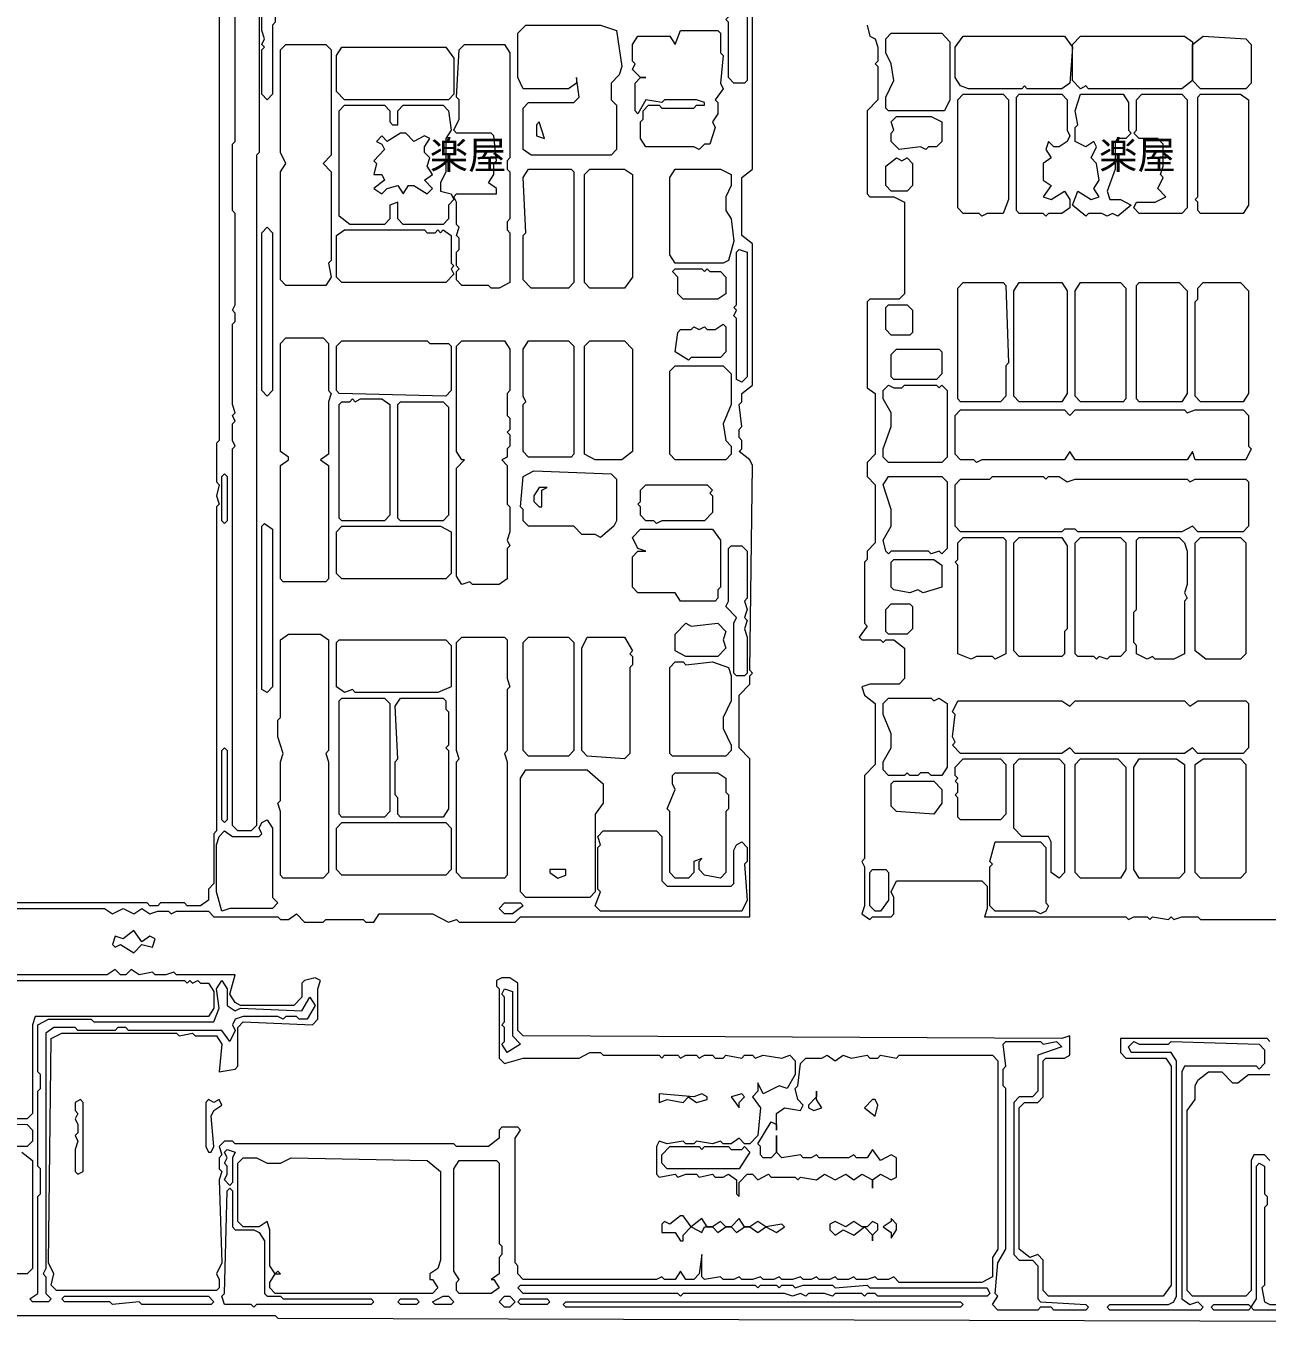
# Model space of a CAD drawing. Header units: millimetres. Extents: x -943 to 53669, y -4146 to 35616.
# Drawn here: x 18281 to 35950, y -188 to 18254 of the extents above; entities that cross this region are included whole.
import ezdxf

# ---------------------------------------------------------------- set-up
doc = ezdxf.new("R2010")
doc.units = ezdxf.units.MM
doc.layers.add('EDITABLE_ROOM_LABELS', color=7, linetype='Continuous', lineweight=18, true_color=0x50555f)
doc.layers.add('RASTER_CONTOURS', color=7, linetype='Continuous', lineweight=18, true_color=0x50555f)
doc.styles.add('JAPANESE', font='msgothic.ttc')

msp = doc.modelspace()

# ---------------------------------------------------------------- linework, layer by layer
at = {"layer": 'RASTER_CONTOURS'}
for points in [[(21033, 28518), (21033, 12351), (20995, 12312), (20995, 11760), (21033, 11720), (20995, 11563), (21033, 11444), (20995, 11405), (20995, 6792), (20957, 6752), (20957, 6042), (20881, 5963), (20881, 5806), (20767, 5727), (20577, 5727), (20539, 5766), (20198, 5766), (20160, 5727), (20046, 5727), (20008, 5766), (16212, 5766)], [(21602, 18463), (21602, 16452), (21564, 16413), (21564, 6870), (21488, 6792), (21298, 6792), (21222, 6870), (21222, 12233), (21260, 12272), (21222, 12351), (21222, 12588), (21260, 12627), (21222, 12706), (21260, 12746), (21222, 12864), (21222, 14007), (21260, 14047), (21260, 14165), (21222, 14205), (21260, 14283), (21260, 15585), (21222, 15624), (21222, 16570), (21260, 16610), (21260, 28282)], [(16326, 5687), (19400, 5687), (19514, 5609), (19666, 5687), (19818, 5609), (19932, 5687), (20046, 5609), (20160, 5648), (20311, 5648), (20349, 5609), (20425, 5648), (20881, 5648), (20957, 5569), (21868, 5569), (21906, 5530), (22020, 5530), (22133, 5609), (22247, 5490), (22513, 5490), (22551, 5530), (23082, 5530), (23120, 5490), (23234, 5490), (23310, 5609), (24069, 5609), (24297, 5490), (24411, 5530), (24449, 5490), (25246, 5490), (25322, 5569), (28586, 5569), (28586, 7817), (28435, 7974), (28435, 8724), (28586, 8881), (28586, 9000), (28624, 9039), (28586, 9079), (28624, 11996), (28586, 12075), (28435, 12194), (28473, 12233), (28473, 12351), (28435, 12391), (28435, 12509), (28473, 12549), (28435, 12864), (28473, 12903), (28473, 13022), (28624, 13140), (28624, 15151), (28473, 15269), (28473, 16097), (28624, 16216), (28624, 20435)], [(30257, 18266), (30295, 18108), (30370, 18069), (30408, 17951), (30408, 17753), (30370, 17714), (30408, 17675), (30408, 17201), (30257, 17044), (30257, 15861), (30295, 15821), (30636, 15821), (30788, 15742), (30788, 14441), (30712, 14362), (30295, 14362), (30257, 14323), (30257, 13101), (30370, 13022), (30370, 12154), (30257, 12036), (30257, 11839), (30370, 11720), (30370, 10892), (30257, 10774), (30257, 10656), (30219, 10616), (30219, 9749), (30257, 9709), (30143, 9552), (30181, 9512), (30446, 9512), (30484, 9473), (30522, 9512), (30636, 9512), (30788, 9394), (30788, 8960), (30712, 8881), (30295, 8881), (30181, 8842), (30219, 8724), (30370, 8605), (30370, 7738), (30219, 7580), (30219, 6397), (30181, 6358), (30219, 6279), (30219, 5727), (30181, 5609), (30295, 5530), (30333, 5569), (30598, 5569), (30636, 5609), (30636, 5845), (30598, 5924), (30674, 6082), (31889, 6082), (31965, 6003), (31965, 5687), (31927, 5569), (33939, 5569), (33977, 5530), (34052, 5569), (34242, 5569), (34280, 5530), (34318, 5569), (34546, 5530), (34584, 5569), (34622, 5530), (34736, 5569), (34964, 5569), (35001, 5530), (40543, 5530)], [(35988, 3795), (35950, 3834), (33863, 3834), (33863, 3637), (33939, 3558), (34508, 3558), (34584, 3440), (34584, 325), (34470, 167), (32838, 167), (32762, 246), (32762, 680), (32686, 759), (32572, 719), (32420, 837), (32420, 2848), (32496, 2927), (32686, 2927), (32762, 3006), (32762, 3519), (32800, 3558), (33066, 3558), (33141, 3598), (33141, 3874), (33028, 3834), (25360, 3874), (25284, 3952), (25284, 4623), (25170, 4702), (25056, 4702), (24980, 4662), (24980, 4583), (25018, 4544), (25018, 3558), (25094, 3479), (25360, 3558), (26157, 3558), (26309, 3637), (26461, 3637), (26499, 3598), (27296, 3598), (27334, 3558), (27372, 3598), (27562, 3598), (27599, 3558), (27675, 3598), (27827, 3598), (27865, 3558), (27941, 3598), (28055, 3598), (28093, 3558), (28207, 3558), (28245, 3598), (28473, 3558), (28511, 3598), (28624, 3598), (28662, 3558), (28776, 3598), (29042, 3558), (29156, 3598), (29232, 3519), (29232, 3322), (29118, 3124), (29004, 3164), (28776, 3046), (28700, 3203), (28700, 3085), (28624, 3006), (28738, 2848), (28700, 2454), (28586, 2336), (28511, 2336), (28435, 2415), (28321, 2336), (28207, 2336), (28169, 2375), (28055, 2336), (27827, 2375), (27789, 2336), (27675, 2336), (27637, 2375), (27410, 2336), (27296, 2375), (27258, 2296), (27258, 1902), (27296, 1863), (27524, 1902), (27562, 1863), (27675, 1902), (27827, 1902), (27865, 1863), (28055, 1902), (28093, 1863), (28207, 1863), (28283, 1902), (28397, 1823), (28397, 1626), (28435, 1587), (28435, 1784), (28548, 1902), (28624, 1902), (28700, 1823), (28852, 1902), (28890, 1863), (29232, 1863), (29270, 1823), (29308, 1863), (29535, 1823), (29649, 1902), (29801, 1823), (29953, 1902), (30067, 1823), (30181, 1902), (30333, 1823), (30333, 1705), (30333, 1823), (30446, 1902), (30598, 1823), (30674, 1863), (30674, 2139), (30598, 2178), (30446, 2099), (30333, 2257), (30257, 2139), (30105, 2139), (30067, 2178), (29991, 2139), (29573, 2139), (29535, 2178), (29459, 2139), (29346, 2139), (29308, 2178), (29042, 2139), (28966, 2218), (28966, 2454), (28966, 2218), (28890, 2139), (28776, 2139), (28738, 2178), (28738, 2296), (28700, 2336), (28890, 2651), (28966, 2612), (28966, 2533), (28966, 2770), (29080, 2848), (29308, 2809), (29346, 2888), (29270, 2967), (29232, 3124), (29270, 3164), (29308, 3479), (29384, 3558), (29611, 3558), (29687, 3598), (29801, 3519), (29915, 3598), (30029, 3558), (30257, 3598), (30295, 3558), (30408, 3558), (30446, 3598), (30674, 3558), (30712, 3598), (32041, 3598), (32117, 3519), (32117, 837), (32041, 719), (32041, 443), (31889, 364), (30712, 364), (30636, 443), (30560, 404), (30408, 404), (30370, 443), (30257, 404), (30105, 404), (30067, 443), (29991, 404), (29839, 404), (29801, 443), (29725, 404), (29573, 404), (29535, 443), (29459, 404), (29346, 404), (29308, 443), (29194, 404), (29042, 404), (29004, 443), (28928, 404), (28776, 404), (28738, 443), (28624, 404), (28473, 404), (28435, 443), (28359, 404), (28207, 404), (28169, 443), (27941, 404), (27903, 443), (27903, 759), (27865, 483), (27789, 404), (27675, 404), (27599, 522), (27524, 404), (27372, 404), (27334, 443), (27258, 404), (25360, 404), (25284, 483), (25284, 601), (25246, 640), (25246, 2415), (25322, 2533), (25284, 2572), (25056, 2572), (25018, 2533), (25018, 2415), (24866, 2296), (24411, 2296), (24373, 2336), (21260, 2336), (21222, 2375), (21109, 2375), (21033, 2296), (21071, 2178), (21033, 2139), (21033, 1981), (21071, 1941), (21033, 1823), (21071, 640), (20995, 483), (21033, 404), (21033, 285), (20995, 246), (18717, 246), (18641, 325), (18679, 483), (18603, 640), (18641, 3834), (18793, 3913), (20425, 3913), (20463, 3874), (20653, 3913), (20691, 3874), (20995, 3874), (21071, 3755), (21033, 3361), (21260, 3400), (21298, 3440), (21298, 3992), (21374, 4071), (22361, 4031), (22437, 4110), (22437, 4544), (22475, 4662), (22399, 4702), (22247, 4662), (22209, 4623), (22209, 4426), (22095, 4307), (21336, 4307), (21260, 4347), (21184, 4465), (21260, 4741), (20425, 4741), (20387, 4781), (20273, 4741), (20122, 4741), (20084, 4781), (19894, 4741), (19780, 4820), (19704, 4741), (19628, 4741), (19552, 4820), (19438, 4741), (17502, 4741)], [(35988, 2099), (35912, 2178), (35761, 2178), (35723, 2099), (35723, 246), (35647, 167), (34888, 167), (34812, 246), (34812, 2809), (34926, 2967), (34926, 3164), (34964, 3243), (35115, 3361), (35305, 3361), (35457, 3203), (35533, 3203), (35685, 3322), (35988, 3322)], [(16781, 2651), (18300, 2612), (18376, 2533), (18376, 2375), (18300, 2296), (17730, 2296)], [(18224, 2218), (18376, 2099), (18376, 561), (18300, 483), (13858, 483)], [(17427, -109), (21830, -109), (21868, -148), (36634, -188)]]:
    msp.add_lwpolyline(points, dxfattribs=at)
for points in [[(21716, 19528), (21792, 19449), (21792, 18463), (21830, 18424), (21830, 18305), (21792, 18266), (21792, 17280), (21716, 17201), (21640, 17280), (21640, 17911), (21678, 17951), (21640, 17990), (21678, 18069), (21640, 18187), (21640, 18384), (21678, 18424), (21640, 18503), (21678, 18581), (21640, 18621), (21640, 18936), (21678, 18976), (21678, 19488)], [(28359, 19291), (28511, 19291), (28548, 19252), (28548, 17477), (28511, 17438), (28359, 17438), (28283, 17517), (28283, 18305), (28245, 18345), (28283, 18384), (28283, 19134)], [(25398, 18266), (26461, 18266), (26688, 18187), (26764, 17675), (26726, 17556), (26613, 17438), (26613, 17201), (26688, 17123), (26688, 16492), (26613, 16413), (25474, 16413), (25360, 16492), (25360, 17083), (25436, 17162), (26081, 17162), (26157, 17241), (26119, 17517), (26119, 17438), (26005, 17359), (25360, 17359), (25284, 17517), (25284, 18148)], [(26992, 18108), (27448, 18108), (27524, 17990), (27599, 18187), (28131, 18187), (28169, 18148), (28169, 17872), (28207, 17832), (28169, 17438), (28207, 17359), (28093, 17201), (28131, 17162), (28131, 17004), (28055, 16886), (28093, 16807), (28017, 16570), (27941, 16570), (27865, 16492), (27789, 16531), (27106, 16531), (27030, 16649), (27030, 16886), (27068, 16925), (27068, 17044), (27144, 17123), (27296, 17123), (27334, 17083), (27789, 17083), (27827, 17123), (27941, 17123), (27941, 17162), (27827, 17201), (27372, 17201), (27334, 17162), (27106, 17201), (26992, 17004), (26954, 17044), (26954, 17438), (27030, 17517), (27106, 17517), (27030, 17517), (26916, 17635), (26954, 17714), (26916, 17753), (26916, 17990)], [(30598, 18148), (31319, 18148), (31433, 18029), (31433, 17201), (31357, 17044), (30560, 17044), (30522, 17083), (30522, 17241), (30636, 17477), (30598, 17714), (30522, 17872), (30522, 18069)], [(31509, 17951), (31623, 18108), (33066, 18108), (33179, 17951), (33141, 17438), (33028, 17359), (32534, 17359), (32496, 17399), (32458, 17359), (31699, 17359), (31585, 17399), (31509, 17517)], [(33179, 17990), (33293, 18108), (34774, 18108), (34888, 18029), (34888, 17477), (34736, 17359), (33407, 17359), (33369, 17399), (33293, 17359), (33179, 17477)], [(34888, 17990), (35039, 18108), (35647, 18069), (35723, 17990), (35723, 17438), (35647, 17359), (35001, 17359), (34888, 17477)], [(21982, 17990), (22551, 17990), (22627, 17911), (22627, 16413), (22513, 16294), (22627, 16176), (22627, 14914), (22589, 14875), (22627, 14678), (22551, 14559), (21982, 14559), (21906, 14638), (21906, 16176), (21982, 16294), (21906, 16452), (21906, 17911)], [(22703, 17832), (22779, 17951), (24259, 17951), (24373, 17793), (24373, 17280), (24297, 17201), (22817, 17201), (22703, 17320)], [(24525, 17990), (25094, 17990), (25170, 17872), (25170, 16373), (25132, 16334), (25132, 16216), (25170, 16176), (25170, 15506), (25132, 15466), (25132, 15348), (25170, 15309), (25170, 14599), (25018, 14520), (24904, 14520), (24866, 14559), (24487, 14559), (24411, 14638), (24411, 14757), (24449, 14796), (24411, 14836), (24411, 15033), (24449, 15072), (24449, 15230), (24411, 15269), (24449, 15388), (24411, 15427), (24411, 15742), (24373, 15821), (24411, 15861), (24980, 15861), (24980, 15940), (24866, 16018), (24942, 16137), (24942, 16294), (24980, 16334), (24942, 16689), (24904, 16728), (24411, 16728), (24373, 16768), (24449, 16925), (24449, 17201), (24411, 17241), (24449, 17911)], [(31623, 17280), (32193, 17280), (32268, 17201), (32268, 15782), (32193, 15585), (31965, 15585), (31889, 15545), (31851, 15585), (31623, 15585), (31547, 15664), (31547, 17201)], [(32420, 17280), (33028, 17280), (33104, 17201), (33104, 16768), (33141, 16689), (33104, 16610), (32990, 16531), (32914, 16531), (32838, 16610), (32800, 16492), (32876, 16373), (32762, 16294), (32762, 16058), (32876, 15979), (32762, 15821), (32876, 15782), (33066, 15900), (33141, 15782), (33141, 15664), (33028, 15585), (32838, 15585), (32800, 15545), (32762, 15585), (32420, 15585), (32382, 15624), (32382, 17241)], [(33293, 17280), (33901, 17280), (33977, 17162), (33977, 16768), (34015, 16728), (33939, 16649), (33825, 16649), (33787, 16610), (33787, 16216), (33673, 15900), (33711, 15782), (33863, 15782), (34015, 15703), (33825, 15545), (33749, 15585), (33673, 15545), (33597, 15585), (33407, 15585), (33369, 15545), (33179, 15703), (33255, 15900), (33445, 15782), (33559, 15821), (33483, 15940), (33559, 16058), (33521, 16294), (33445, 16373), (33521, 16531), (33483, 16610), (33369, 16531), (33217, 16610), (33217, 16807), (33255, 16847), (33217, 17044)], [(34166, 17280), (34736, 17280), (34812, 17201), (34812, 15664), (34736, 15585), (34128, 15585), (34052, 15664), (34090, 15742), (34356, 15742), (34508, 15821), (34394, 15940), (34470, 16097), (34432, 16137), (34470, 16255), (34470, 16570), (34394, 16649), (34128, 16649), (34052, 16728), (34090, 16768), (34090, 17201)], [(35001, 17280), (35571, 17280), (35685, 17201), (35685, 15703), (35609, 15585), (35001, 15585), (34964, 15624), (34964, 15742), (34926, 15782), (34964, 15821), (34964, 17241)], [(22817, 17123), (23386, 17123), (23462, 17044), (23462, 16886), (23500, 16847), (23576, 16847), (23576, 17044), (23652, 17123), (24221, 17123), (24297, 17044), (24335, 16768), (24259, 16649), (24259, 16176), (24183, 16018), (24183, 15900), (24335, 15861), (24373, 15782), (24297, 15703), (24297, 15506), (24221, 15427), (23652, 15427), (23576, 15506), (23576, 15742), (23462, 15703), (23462, 15506), (23386, 15427), (22893, 15427), (22741, 15545), (22741, 17044)], [(25588, 16886), (25550, 16847), (25550, 16689), (25664, 16649)], [(30598, 16886), (30674, 16965), (31168, 16965), (31319, 16886), (31319, 16610), (31244, 16531), (31130, 16531), (31092, 16492), (31016, 16531), (30712, 16492), (30598, 16610), (30598, 16728), (30636, 16768)], [(23348, 16689), (23272, 16610), (23348, 16570), (23386, 16492), (23234, 16334), (23272, 16294), (23234, 16137), (23348, 16137), (23386, 16058), (23234, 15940), (23348, 15861), (23424, 15940), (23576, 15979), (23652, 15861), (23728, 15979), (23804, 15979), (23993, 15861), (24069, 15940), (23955, 16058), (24069, 16137), (23993, 16255), (24031, 16373), (23955, 16452), (23955, 16531), (24031, 16649), (23955, 16689), (23804, 16610), (23690, 16728), (23614, 16728), (23424, 16610)], [(30674, 16373), (30750, 16334), (30826, 16373), (30902, 16294), (30902, 15979), (30826, 15900), (30598, 15900), (30522, 15979), (30522, 16255)], [(25436, 16216), (26043, 16216), (26081, 16176), (26081, 14599), (26005, 14520), (25474, 14520), (25360, 14638), (25360, 15269), (25398, 15309), (25360, 16097)], [(26309, 16216), (26802, 16216), (26916, 16137), (26916, 14678), (26802, 14520), (26309, 14520), (26233, 14599), (26233, 16137)], [(27524, 16216), (28169, 16216), (28321, 16137), (28321, 15979), (28245, 15821), (28245, 15624), (28321, 15506), (28359, 15190), (28283, 14914), (28207, 14875), (27524, 14875), (27448, 14993), (27448, 16097)], [(21716, 15388), (21792, 15309), (21792, 13061), (21716, 12982), (21640, 13061), (21640, 15309)], [(22703, 15269), (22817, 15348), (23955, 15348), (23993, 15309), (24107, 15309), (24145, 15348), (24183, 15309), (24221, 15348), (24335, 15269), (24335, 14875), (24373, 14836), (24335, 14796), (24373, 14717), (24259, 14599), (22779, 14599), (22703, 14678)], [(28435, 15072), (28548, 15033), (28548, 13258), (28473, 13179), (28397, 13219), (28397, 14086), (28359, 14126), (28397, 14205), (28359, 14244), (28397, 14283), (28397, 15033)], [(27486, 14757), (27524, 14796), (27903, 14796), (27941, 14757), (27979, 14796), (28017, 14757), (28169, 14757), (28245, 14678), (28245, 14441), (28131, 14362), (27637, 14362), (27562, 14441), (27562, 14678)], [(31623, 14599), (32193, 14599), (32230, 14559), (32268, 13455), (32230, 13416), (32230, 12982), (32155, 12903), (31585, 12903), (31547, 12943), (31547, 14520)], [(32420, 14599), (33028, 14599), (33104, 14481), (33104, 13022), (33028, 12903), (32420, 12903), (32344, 12982), (32344, 14481)], [(33293, 14599), (33863, 14599), (33939, 14520), (33939, 12943), (33901, 12903), (33293, 12903), (33217, 12982), (33217, 14481)], [(34128, 14599), (34698, 14599), (34812, 14481), (34812, 13022), (34736, 12903), (34128, 12903), (34090, 12943), (34090, 14559)], [(35039, 14599), (35571, 14599), (35685, 14481), (35685, 13022), (35609, 12903), (35001, 12903), (34926, 12982), (34926, 14323), (34964, 14362), (34964, 14520)], [(30522, 14244), (30560, 14283), (30826, 14283), (30902, 14205), (30902, 13889), (30864, 13850), (30598, 13850), (30522, 13929)], [(28245, 13968), (28245, 13613), (28169, 13534), (27751, 13534), (27713, 13495), (27524, 13613), (27562, 13889), (27599, 13929), (27751, 13929), (27789, 13968), (27865, 13929), (27941, 13968), (27979, 13929), (28093, 13929), (28207, 14007)], [(21982, 13810), (22513, 13810), (22589, 13731), (22589, 13061), (22627, 13022), (22589, 12903), (22589, 12154), (22475, 12075), (22589, 11996), (22589, 10380), (22551, 10340), (21944, 10340), (21906, 10380), (21906, 11996), (22020, 12075), (22020, 12115), (21906, 12194), (21906, 13731)], [(22703, 13692), (22779, 13771), (23993, 13771), (24031, 13731), (24297, 13731), (24335, 13692), (24335, 13061), (24259, 12982), (22741, 13022), (22703, 13061)], [(24487, 13771), (25094, 13771), (25170, 13653), (25170, 13061), (25132, 13022), (25132, 12706), (25170, 12667), (25170, 12509), (25132, 12470), (25170, 12430), (25170, 12272), (25132, 12233), (25132, 12115), (25056, 12075), (25132, 11996), (25132, 11444), (25170, 11405), (25170, 11050), (25132, 10932), (25170, 10853), (25132, 10814), (25132, 10380), (25018, 10301), (24639, 10301), (24601, 10340), (24487, 10301), (24411, 10419), (24411, 11957), (24525, 12075), (24487, 12075), (24411, 12194), (24411, 13692)], [(25436, 13771), (26005, 13771), (26081, 13692), (26081, 12154), (26043, 12115), (25436, 12115), (25360, 12194), (25360, 12864), (25398, 12903), (25360, 12982), (25360, 13653)], [(26309, 13771), (26802, 13771), (26916, 13653), (26916, 12194), (26764, 12075), (26385, 12075), (26233, 12154), (26233, 13692)], [(30598, 13574), (30674, 13653), (31282, 13653), (31319, 13613), (31319, 13298), (31244, 13219), (30636, 13219), (30598, 13258)], [(27524, 13416), (28207, 13416), (28321, 13298), (28321, 12864), (28207, 12588), (28245, 12351), (28321, 12272), (28321, 12154), (28245, 12075), (27524, 12075), (27448, 12154), (27448, 13337)], [(30560, 13140), (30636, 13101), (30750, 13101), (30788, 13140), (31244, 13140), (31282, 13101), (31319, 13140), (31395, 13061), (31395, 12115), (31319, 12036), (30560, 12036), (30484, 12115), (30484, 12233), (30598, 12549), (30598, 12746), (30484, 12943), (30484, 13061)], [(22779, 12903), (22893, 12903), (22931, 12943), (22969, 12903), (23044, 12943), (23348, 12943), (23462, 12864), (23462, 11287), (23386, 11208), (22779, 11208), (22741, 11247), (22741, 12864)], [(23614, 12903), (24221, 12903), (24297, 12825), (24297, 11287), (24221, 11208), (23614, 11208), (23576, 11247), (23576, 12864)], [(31509, 12706), (31585, 12785), (33066, 12785), (33141, 12706), (33217, 12785), (34774, 12785), (34812, 12746), (34926, 12785), (35609, 12785), (35685, 12706), (35685, 12272), (35723, 12233), (35647, 12075), (34926, 12075), (34888, 12194), (34812, 12075), (33217, 12075), (33141, 12194), (33066, 12075), (31889, 12075), (31813, 12036), (31775, 12075), (31585, 12075), (31509, 12154)], [(21109, 11878), (21147, 11839), (21147, 11208), (21109, 11168), (21071, 11208), (21071, 11839)], [(25360, 11839), (25512, 11918), (26613, 11878), (26688, 11799), (26688, 11208), (26651, 11129), (26461, 10971), (26385, 11011), (26195, 11011), (26081, 11129), (25436, 11129), (25360, 11208), (25360, 11366), (25322, 11405)], [(30560, 11839), (31319, 11839), (31395, 11760), (31395, 10814), (31319, 10735), (31282, 10774), (31168, 10735), (31130, 10774), (30598, 10774), (30560, 10735), (30522, 10774), (30484, 10932), (30598, 11129), (30598, 11366), (30484, 11720)], [(31509, 11720), (31585, 11799), (32003, 11799), (32041, 11839), (32762, 11839), (32800, 11799), (32838, 11839), (32990, 11839), (33104, 11760), (33217, 11799), (34812, 11799), (34850, 11760), (34926, 11799), (35647, 11799), (35685, 11760), (35685, 11129), (35609, 11050), (34964, 11050), (34888, 11129), (34736, 11050), (33255, 11050), (33217, 11090), (33066, 11090), (33028, 11050), (31585, 11050), (31509, 11129)], [(25702, 11681), (25588, 11681), (25512, 11563), (25512, 11484), (25588, 11405), (25626, 11405), (25626, 11642)], [(26992, 11444), (27030, 11484), (27030, 11642), (27106, 11720), (27979, 11720), (28055, 11642), (28017, 11602), (28055, 11563), (28055, 11326), (27941, 11208), (27334, 11208), (27258, 11168), (27220, 11208), (27106, 11208), (27030, 11287), (27030, 11405)], [(21678, 11168), (21792, 11090), (21792, 8842), (21716, 8763), (21640, 8803), (21640, 11129)], [(22703, 11050), (22779, 11129), (24183, 11129), (24335, 11050), (24335, 10459), (24259, 10380), (22779, 10380), (22703, 10459)], [(26916, 10971), (27030, 11090), (28055, 11090), (28169, 10932), (28169, 10261), (28131, 10222), (28131, 10104), (28093, 10064), (27599, 10064), (27524, 10183), (26992, 10183), (26916, 10261), (26916, 10695), (26992, 10774), (27106, 10774), (26992, 10814)], [(31623, 10971), (32193, 10971), (32230, 10932), (32230, 9315), (32079, 9236), (32041, 9276), (31813, 9276), (31737, 9236), (31547, 9315), (31547, 10577), (31509, 10616), (31547, 10656), (31547, 10892)], [(32420, 10971), (33028, 10971), (33104, 10853), (33104, 9670), (33066, 9631), (33066, 9315), (33028, 9276), (32420, 9276), (32344, 9355), (32344, 10892)], [(33293, 10971), (33863, 10971), (33939, 10892), (33939, 9355), (33863, 9276), (33711, 9276), (33673, 9236), (33559, 9276), (33521, 9236), (33483, 9276), (33255, 9276), (33217, 9315), (33217, 10892)], [(34128, 10971), (34698, 10971), (34774, 10892), (34812, 10774), (34812, 10301), (34774, 10183), (34812, 10104), (34774, 10064), (34774, 9315), (34622, 9236), (34356, 9236), (34318, 9276), (34242, 9236), (34090, 9315), (34090, 9433), (34052, 9473), (34052, 9907), (34090, 9946), (34090, 10932)], [(35001, 10971), (35571, 10971), (35647, 10892), (35647, 9315), (35571, 9236), (35077, 9236), (34926, 9355), (34926, 10892)], [(28321, 10853), (28473, 10853), (28548, 10774), (28548, 10104), (28511, 10064), (28548, 9946), (28511, 9828), (28548, 9788), (28511, 9670), (28548, 9552), (28548, 9039), (28511, 9000), (28397, 9000), (28359, 9039), (28359, 9749), (28397, 9828), (28245, 9985), (28283, 10064), (28283, 10814)], [(30598, 10616), (30636, 10656), (31206, 10656), (31319, 10577), (31319, 10261), (31054, 10183), (30978, 10222), (30864, 10183), (30636, 10222), (30598, 10261)], [(30598, 10025), (30864, 10025), (30902, 9985), (30902, 9670), (30826, 9591), (30560, 9591), (30522, 9631), (30522, 9946)], [(22020, 9591), (22475, 9591), (22589, 9512), (22589, 7935), (22551, 7896), (22589, 7777), (22589, 6200), (22513, 6121), (21944, 6121), (21906, 6161), (21906, 7068), (21868, 7186), (21906, 7225), (21906, 7777), (21944, 7896), (21868, 8132), (21868, 8369), (21906, 8408), (21906, 9512)], [(27524, 9591), (27675, 9749), (27751, 9709), (28131, 9749), (28245, 9631), (28207, 9512), (28245, 9394), (28131, 9276), (27675, 9276), (27524, 9355)], [(22703, 9473), (22741, 9512), (24259, 9512), (24335, 9433), (24335, 8842), (24145, 8763), (22969, 8763), (22931, 8803), (22817, 8763), (22703, 8842)], [(24487, 9552), (25094, 9552), (25132, 9512), (25132, 8960), (25170, 8842), (25132, 8803), (25132, 7935), (25094, 7896), (25132, 7777), (25132, 6161), (25094, 6121), (24487, 6121), (24411, 6200), (24411, 7777), (24449, 7817), (24411, 7935), (24411, 9473)], [(25436, 9552), (26005, 9552), (26081, 9473), (26081, 7935), (26005, 7856), (25436, 7856), (25360, 7935), (25360, 9473)], [(26271, 9552), (26802, 9552), (26916, 9355), (26878, 9315), (26916, 9276), (26916, 9157), (26878, 9118), (26878, 7896), (26802, 7817), (26271, 7856), (26195, 7935), (26195, 9394)], [(27524, 9197), (27637, 9197), (27675, 9157), (28055, 9197), (28283, 9118), (28321, 9000), (28321, 8645), (28207, 8408), (28207, 8250), (28321, 8014), (28321, 7935), (28245, 7856), (27486, 7856), (27448, 7896), (27448, 9118)], [(22779, 8684), (23386, 8684), (23462, 8605), (23462, 7068), (23386, 6989), (22779, 6989), (22741, 7028), (22741, 8645)], [(23614, 8684), (24221, 8684), (24259, 8645), (24259, 8527), (24297, 8487), (24297, 8014), (24259, 7974), (24297, 7935), (24297, 7107), (24221, 6989), (23614, 6989), (23576, 7028), (23576, 7265), (23538, 7304), (23538, 7777), (23576, 7817), (23538, 8566)], [(30560, 8684), (31168, 8684), (31206, 8645), (31282, 8684), (31395, 8605), (31395, 7698), (31319, 7580), (31168, 7580), (31130, 7620), (31016, 7620), (30978, 7580), (30864, 7580), (30826, 7620), (30788, 7580), (30560, 7580), (30484, 7659), (30484, 7777), (30598, 7974), (30598, 8172), (30484, 8448), (30484, 8605)], [(31471, 8487), (31547, 8645), (33028, 8645), (33141, 8566), (33217, 8645), (34774, 8645), (34850, 8566), (34964, 8645), (35647, 8645), (35685, 8605), (35685, 7974), (35609, 7896), (34964, 7896), (34888, 7974), (34774, 7896), (33217, 7896), (33141, 7974), (33028, 7896), (31585, 7896), (31471, 8014), (31509, 8053), (31471, 8132), (31509, 8448)], [(21109, 7974), (21147, 7935), (21147, 6949), (21109, 6910), (21071, 6949), (21071, 7935)], [(31623, 7817), (32155, 7817), (32230, 7738), (32230, 7028), (32155, 6949), (31585, 6949), (31547, 6989), (31547, 7265), (31509, 7304), (31547, 7344), (31547, 7462), (31509, 7501), (31547, 7541), (31509, 7580), (31509, 7698)], [(32420, 7817), (32990, 7817), (33066, 7738), (33066, 6200), (32990, 6121), (32876, 6200), (32876, 6634), (32838, 6713), (32458, 6713), (32344, 6831), (32344, 7738)], [(33293, 7817), (33825, 7817), (33939, 7698), (33939, 6240), (33863, 6121), (33293, 6121), (33217, 6200), (33217, 7738)], [(34128, 7817), (34660, 7817), (34774, 7738), (34774, 6200), (34698, 6121), (34128, 6121), (34052, 6240), (34052, 7698)], [(35039, 7817), (35571, 7817), (35647, 7738), (35647, 6200), (35571, 6121), (35001, 6121), (34926, 6200), (34926, 7738)], [(25398, 7659), (26271, 7659), (26499, 7462), (26499, 7186), (26385, 7028), (26385, 5924), (26309, 5845), (25398, 5845), (25322, 5924), (25322, 7541)], [(27524, 7620), (28131, 7620), (28245, 7541), (28245, 7344), (28283, 7304), (28283, 7107), (28245, 7068), (28245, 6200), (28169, 6121), (27941, 6161), (27865, 6240), (27865, 6358), (27903, 6397), (27789, 6358), (27789, 6200), (27713, 6121), (27524, 6121), (27448, 6200), (27448, 7068), (27410, 7107), (27524, 7383), (27486, 7462), (27486, 7580)], [(30598, 7462), (30636, 7501), (31206, 7501), (31319, 7383), (31319, 7186), (31206, 7028), (30674, 7068), (30598, 7146)], [(21716, 6949), (21792, 6831), (21792, 5845), (21868, 5766), (21792, 5687), (21184, 5687), (21071, 5648), (20995, 5924), (20995, 6594), (21033, 6713), (21109, 6792), (21222, 6713), (21602, 6713), (21640, 6752), (21602, 6831), (21640, 6910)], [(22703, 6831), (22779, 6910), (24259, 6910), (24335, 6831), (24335, 6240), (24259, 6161), (22779, 6161), (22703, 6240)], [(26423, 6713), (26499, 6792), (27258, 6792), (27334, 6713), (27334, 6082), (27410, 6003), (28321, 6003), (28359, 6042), (28359, 6516), (28397, 6594), (28473, 6634), (28548, 6555), (28548, 6358), (28511, 6318), (28548, 5806), (28473, 5648), (26461, 5648), (26385, 5727), (26461, 5924), (26423, 5963), (26423, 6555), (26461, 6594)], [(32079, 6634), (32724, 6634), (32800, 6555), (32800, 5766), (32838, 5727), (32800, 5648), (32724, 5609), (32648, 5648), (32079, 5648), (32003, 5727), (32003, 6279), (32041, 6318), (32003, 6358)], [(25740, 6240), (25740, 6200), (25853, 6121), (25967, 6161), (25967, 6240)], [(30333, 6240), (30522, 6240), (30560, 6200), (30560, 5806), (30446, 5648), (30370, 5648), (30295, 5727), (30295, 6200)], [(25018, 5687), (25094, 5766), (25322, 5766), (25360, 5727), (25208, 5609), (25094, 5609)], [(20122, 5254), (20046, 5293), (19932, 5214), (19818, 5372), (19666, 5254), (19552, 5293), (19514, 5175), (19552, 5135), (19628, 5175), (19818, 5057), (19932, 5175), (20084, 5135)], [(16819, 2809), (16819, 4583), (16971, 4702), (17275, 4702), (17313, 4662), (20539, 4662), (20577, 4623), (20615, 4662), (20653, 4623), (20729, 4662), (20767, 4623), (20881, 4623), (20957, 4505), (20957, 4268), (20881, 4150), (18413, 4150), (18376, 4031), (18376, 2770), (18300, 2691), (16933, 2691)], [(22323, 4426), (22399, 4307), (22285, 4110), (22171, 4110), (22133, 4150), (21982, 4150), (21944, 4110), (21868, 4150), (21374, 4150), (21260, 4110), (21222, 4031), (21260, 3952), (21184, 3795), (21071, 3952), (19742, 3952), (19704, 3992), (19590, 3992), (19552, 3952), (19021, 3952), (18983, 3992), (18679, 3992), (18565, 3913), (18565, 561), (18527, 483), (18565, 443), (18565, 207), (18641, 128), (18603, 88), (18376, 88), (18338, 128), (18451, 207), (18451, 1587), (18489, 1626), (18489, 1981), (18451, 2020), (18451, 3085), (18489, 3124), (18489, 3322), (18451, 3361), (18451, 4031), (18603, 4110), (19211, 4110), (19249, 4071), (20957, 4071), (21033, 4268), (20995, 4544), (21071, 4662), (21147, 4544), (21147, 4307), (21260, 4229), (21336, 4268), (22209, 4229)], [(25094, 4544), (25208, 4505), (25208, 3874), (25322, 3755), (25132, 3637), (25056, 3755), (25094, 3795), (25094, 3992), (25056, 4031), (25094, 4071), (25094, 4426), (25056, 4465)], [(32230, 3795), (32724, 3795), (32762, 3755), (32952, 3795), (33028, 3716), (32686, 3598), (32686, 3085), (32610, 3006), (32420, 3006), (32344, 2927), (32344, 759), (32420, 680), (32610, 680), (32686, 601), (32686, 128), (32724, 88), (33369, 49), (33407, 9), (33369, -30), (32914, -30), (32876, 9), (32724, 9), (32686, -30), (32117, -30), (32041, 49), (32117, 167), (32079, 207), (32117, 640), (32230, 837), (32230, 3124), (32193, 3164), (32193, 3400), (32230, 3440), (32193, 3755)], [(34052, 3795), (34128, 3755), (34546, 3755), (34584, 3795), (35837, 3755), (35912, 3676), (35912, 3479), (35837, 3400), (35799, 3440), (34774, 3440), (34736, 3361), (34736, 128), (34850, 49), (34964, 88), (35039, 9), (35001, -30), (33711, -30), (33673, 9), (33711, 49), (34546, 49), (34622, 88), (34660, 167), (34660, 3519), (34584, 3637), (34015, 3637), (33977, 3716)], [(19059, 2967), (18983, 2927), (18983, 2809), (19021, 2770), (18983, 2691), (19021, 2612), (19021, 2494), (18983, 2454), (19021, 2375), (18983, 2257), (18983, 1941), (19021, 1902), (19097, 1941), (19097, 2927)], [(21033, 2967), (20957, 2927), (20881, 2967), (20843, 2927), (20843, 2296), (20881, 2218), (20919, 2218), (20957, 2296), (20919, 2730), (20957, 2809), (21071, 2888)], [(27296, 3046), (27296, 2927), (27410, 2967), (27637, 2927), (27713, 3006), (27827, 2927), (27979, 2967), (27979, 3006), (27903, 3046), (27789, 3006)], [(28473, 3046), (28321, 3006), (28435, 2848), (28435, 2927), (28511, 3006)], [(29535, 3085), (29535, 3006), (29422, 2888), (29422, 2848), (29497, 2809), (29611, 2848), (29535, 2967)], [(30333, 2967), (30219, 2848), (30370, 2730), (30408, 2888), (30370, 2967)], [(21147, 2257), (21260, 2218), (21222, 2139), (21222, 1784), (21184, 1744), (21109, 1823), (21147, 1902), (21147, 2020), (21109, 2060), (21147, 2139), (21109, 2218)], [(27334, 2060), (27334, 2178), (27448, 2296), (27865, 2296), (27903, 2257), (27941, 2296), (28283, 2296), (28321, 2257), (28473, 2257), (28511, 2296), (28586, 2218), (28435, 1981), (27410, 1981)], [(21298, 2060), (21374, 2139), (21564, 2139), (21716, 2060), (21906, 2060), (22058, 2139), (23993, 2099), (24183, 1941), (24183, 680), (24145, 561), (24031, 483), (24031, 404), (24069, 404), (24145, 285), (24069, 207), (21830, 207), (21754, 285), (21754, 364), (21830, 483), (21906, 483), (21868, 522), (21830, 483), (21754, 601), (21754, 1113), (21716, 1232), (21602, 1153), (21374, 1153), (21298, 1232)], [(24449, 2099), (24980, 2099), (25018, 2060), (25018, 916), (25056, 877), (25056, 759), (25018, 719), (25018, 483), (24904, 404), (24942, 404), (25018, 285), (24904, 207), (24449, 207), (24411, 246), (24411, 364), (24449, 404), (24373, 522), (24373, 1981)], [(35837, 2060), (35912, 2020), (35912, 1626), (35950, 1587), (35950, 1468), (35912, 1429), (35912, 325), (35875, 285), (35912, 88), (35988, 49), (36520, 49), (36558, 9), (36520, -30), (35761, -30), (35723, 9), (35799, 128), (35799, 2020)], [(21147, 1665), (21184, 1705), (21222, 1665), (21222, 1153), (21260, 1113), (21526, 1113), (21602, 1074), (21678, 956), (21678, 207), (21716, 167), (21906, 167), (21944, 128), (23196, 128), (23234, 88), (23196, 49), (21564, 49), (21526, 9), (21488, 49), (21109, 49), (21071, 167), (21109, 207)], [(27334, 1074), (27524, 1074), (27599, 956), (27637, 956), (27637, 1035), (27751, 1153), (27903, 1074), (27941, 1153), (28055, 1153), (28131, 1074), (28245, 1153), (28321, 1153), (28397, 1074), (28511, 1153), (28586, 1153), (28700, 1074), (28814, 1153), (28966, 1074), (29080, 1153), (29042, 1192), (28814, 1153), (28700, 1232), (28586, 1153), (28511, 1153), (28435, 1271), (28321, 1153), (28245, 1153), (28169, 1232), (28055, 1153), (27979, 1153), (27903, 1271), (27751, 1153), (27637, 1311), (27599, 1311), (27448, 1192), (27372, 1232), (27334, 1192)], [(29725, 1192), (29725, 1113), (29801, 1035), (29915, 1113), (30067, 1035), (30219, 1153), (30333, 1035), (30333, 956), (30333, 1035), (30408, 1113), (30408, 1192), (30333, 1232), (30257, 1153), (30181, 1153), (30067, 1232), (29953, 1153), (29801, 1232)], [(30598, 1271), (30598, 1232), (30484, 1153), (30598, 1074), (30598, 995), (30674, 1113), (30674, 1192)], [(25284, 285), (25322, 325), (28662, 325), (28700, 285), (28738, 325), (28966, 325), (29004, 285), (29042, 325), (29194, 325), (29232, 285), (29346, 325), (29763, 325), (29801, 285), (30257, 325), (30295, 285), (31965, 285), (32003, 207), (31965, 167), (30408, 167), (30370, 207), (30257, 207), (30219, 167), (30181, 207), (29801, 207), (29763, 167), (29649, 207), (29422, 207), (29384, 167), (29308, 207), (29194, 167), (29080, 207), (27637, 207), (27599, 167), (27562, 207), (25360, 207)], [(18793, 128), (18831, 167), (20881, 167), (20957, 88), (20919, 49), (19932, 49), (19894, 88), (19514, 49), (19476, 88), (18831, 88)], [(23576, 88), (23614, 128), (23842, 128), (23880, 88), (23842, 49), (23614, 49)], [(24069, 88), (24221, 167), (24297, 167), (24373, 88), (24335, 49), (24107, 49)], [(25018, 88), (25094, 167), (25170, 167), (25246, 88), (25170, 9), (25094, 9)], [(25284, 88), (25322, 128), (25702, 128), (25740, 88), (25702, 49), (25322, 49)], [(25929, 49), (25967, 88), (31585, 88), (31623, 49), (31585, 9), (25967, 9)], [(35153, 9), (35191, 49), (35685, 49), (35723, 9), (35685, -30), (35191, -30)]]:
    msp.add_lwpolyline(points, close=True, dxfattribs=at)

# ---------------------------------------------------------------- texts
at = {"layer": 'EDITABLE_ROOM_LABELS', "style": 'JAPANESE'}
for p in [(24031, 16216), (33559, 16216)]:
    msp.add_text('楽屋', height=400, dxfattribs=at).set_placement(p)

doc.saveas('drawing.dxf')
